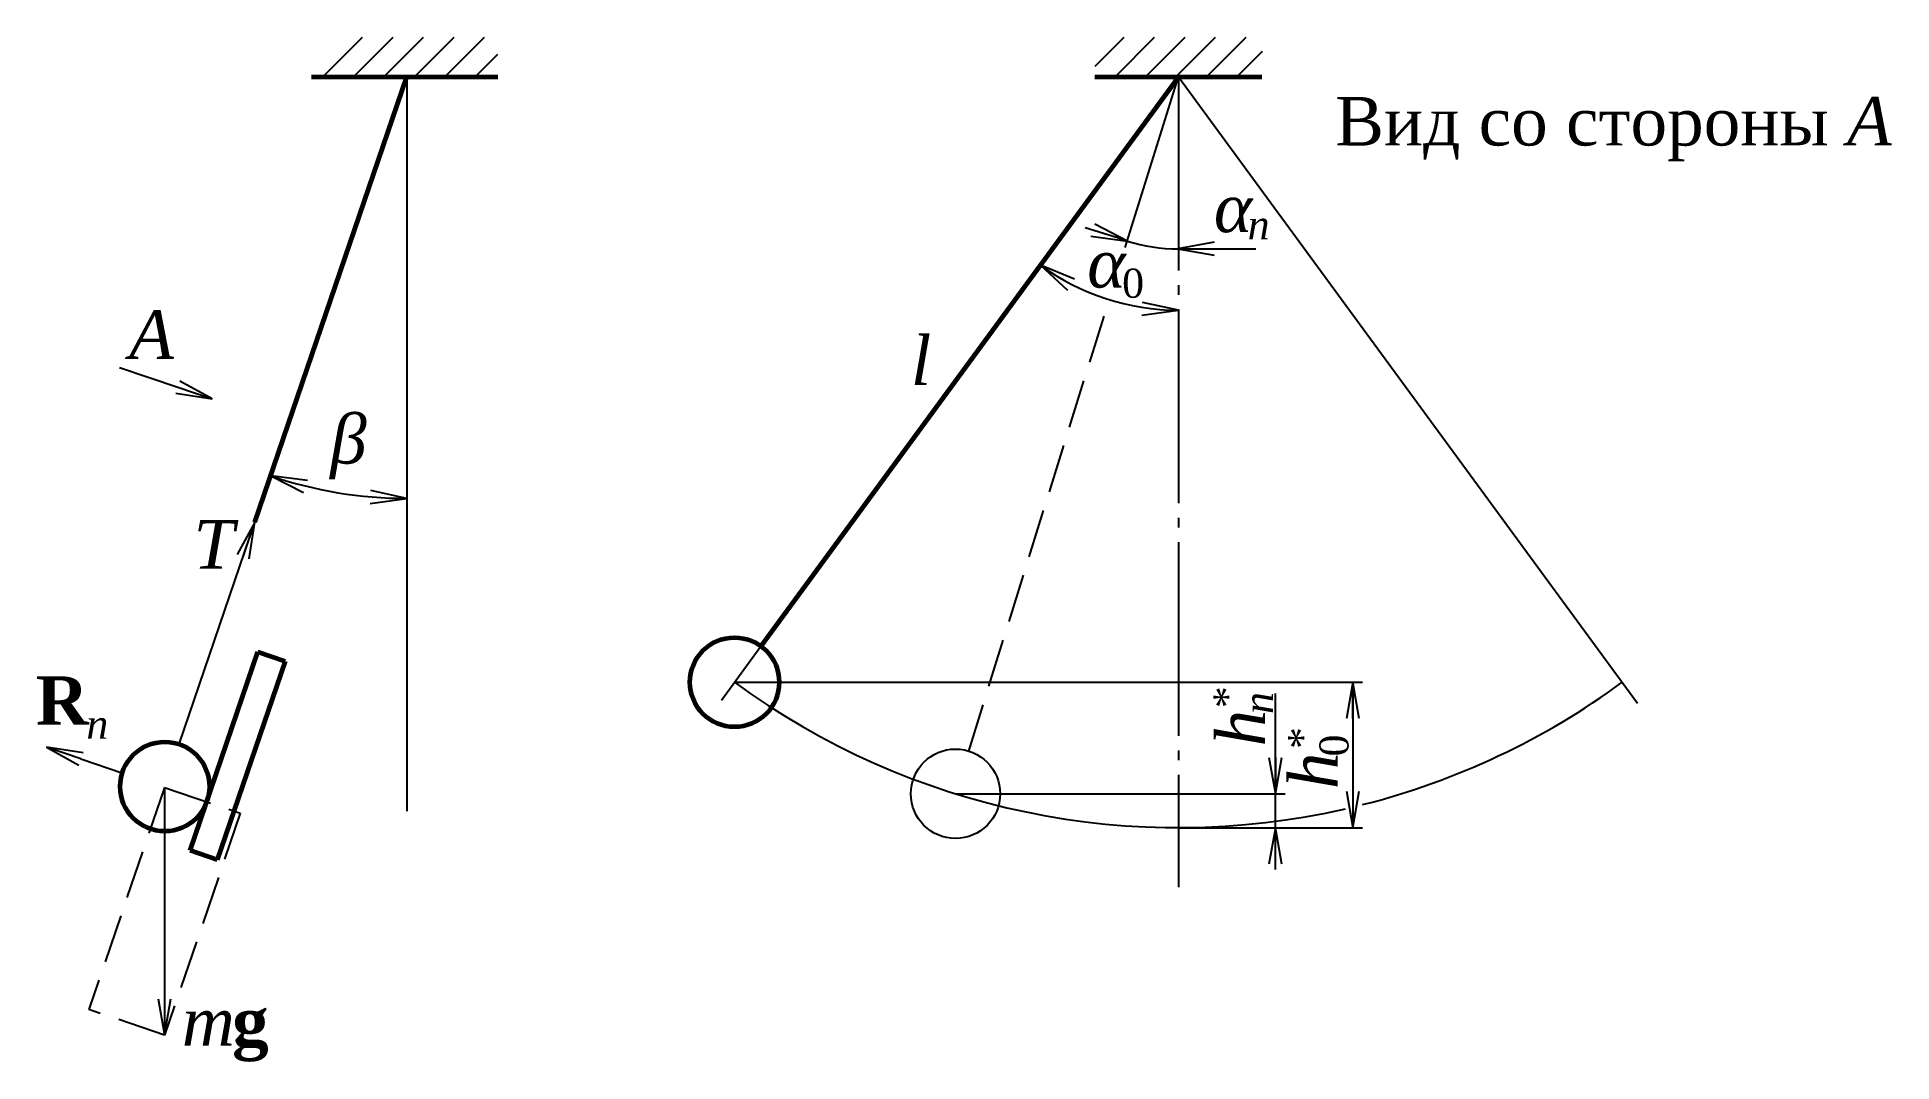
# Paper-space layout 'Чертёж' of a CAD drawing. Header units: millimetres. Extents: x 9 to 253, y 14 to 275.
# Drawn here: x 9 to 200.4, y 169 to 274.7 of the extents above; entities outside this region: 1.
import ezdxf

# ---------------------------------------------------------------- set-up
doc = ezdxf.new("R2010")
doc.units = ezdxf.units.MM
doc.linetypes.add('GOST2.303 4', pattern=[7, 5, -2, 0])
doc.linetypes.add('GOST2.303 5', pattern=[24, 20, -1.5, 1, -1.5])
for name, color, linetype, lineweight in [('Выноски', 7, 'Continuous', 25), ('Осевые', 7, 'GOST2.303 5', 25), ('Основные', 7, 'Continuous', 60), ('Размерные', 7, 'Continuous', 25), ('Разрезные', 7, 'Continuous', 25), ('Текст', 7, 'GOST2.303 5', 35), ('Тонкие', 7, 'Continuous', 25), ('Штриховки', 7, 'GOST2.303 5', 25), ('Штриховые', 7, 'GOST2.303 4', 25)]:
    doc.layers.add(name, color=color, linetype=linetype, lineweight=lineweight)
doc.styles.add('таймс3', font='times.ttf', dxfattribs={"height": 3})
doc.styles.add('таймс5', font='times.ttf', dxfattribs={"height": 5})

# ---------------------------------------------------------------- blocks, each defined once
blk = doc.blocks.new('ГОСТ размерная стрелка')
at = {"layer": 'Размерные'}
for p, q in [((2.5, 0), (0, 0.44)), ((0, 0), (2.5, 0)), ((0, -0.44), (2.5, 0))]:
    blk.add_line(p, q, dxfattribs=at)
blk = doc.blocks.new('ГОСТ размерная стрелка нос')
at = {"layer": 'Размерные'}
for p, q in [((0, 0), (-2.5, 0.44)), ((-2.5, 0), (0, 0)), ((-2.5, -0.44), (0, 0))]:
    blk.add_line(p, q, dxfattribs=at)

psp = doc.layouts.new('Чертёж')

# ---------------------------------------------------------------- hatches: boundary and pattern name
at = {"layer": 'Штриховки'}
h = psp.add_hatch(dxfattribs=at)
h.set_pattern_fill('ANSI31', color=256, scale=0.7, style=0)
h.set_pattern_definition([(45, (-22.2728, -0.7466), (-1.571545, 1.571545), [])])
h.paths.add_polyline_path([(47.15, 270.61), (48.55, 274.7), (40.28, 274.7), (37.32, 271.79), (37.32, 270.61)])
h.paths.add_polyline_path([(118.15, 272.65), (118.21, 270.61), (135.36, 270.61), (135.43, 270.61), (135.43, 274.7), (120.47, 274.7)])
h.paths.add_polyline_path([(53.42, 274.7), (48.55, 274.7), (47.15, 270.61), (52.02, 270.61)])
h.paths.add_polyline_path([(52.02, 270.61), (53.69, 270.61), (55.09, 274.7), (53.42, 274.7)])
h.paths.add_polyline_path([(56.53, 274.7), (55.09, 274.7), (53.69, 270.61), (55.13, 270.61)])
h.paths.add_polyline_path([(56.53, 274.7), (55.13, 270.61), (56.53, 270.61)])

# ---------------------------------------------------------------- linework, layer by layer
at = {"layer": 'Выноски'}
psp.add_line((126.76, 196.65), (137.76, 196.65), dxfattribs=at)
at = {"layer": 'Выноски', "ltscale": 0.5}
psp.add_circle((103.76, 196.65), 4.61, dxfattribs=at)
at = {"layer": 'Осевые'}
psp.add_line((126.76, 270.61), (126.76, 187), dxfattribs=at)
at = {"layer": 'Основные'}
for p, q in [((31.48, 224.65), (47.15, 270.61)), ((37.32, 270.61), (56.53, 270.61)), ((126.76, 270.6), (83.69, 211.86)), ((118.14, 270.61), (135.36, 270.61)), ((24.79, 190.79), (31.79, 211.29)), ((31.79, 211.29), (34.58, 210.34)), ((34.58, 210.34), (27.58, 189.84)), ((27.58, 189.84), (24.79, 190.79))]:
    psp.add_line(p, q, dxfattribs=at)
for centre in [(80.96, 208.15), (22.18, 197.39)]:
    psp.add_circle(centre, 4.61, dxfattribs=at)
at = {"layer": 'Размерные'}
for p, q in [((126.76, 270.61), (174.14, 205.99)), ((121.5, 253.66), (118.12, 255.41)), ((117.72, 254.15), (121.5, 253.66)), ((130.44, 253.53), (126.69, 252.86)), ((126.69, 252.86), (130.44, 252.2)), ((126.71, 252.86), (134.76, 252.86)), ((116.04, 249.72), (112.52, 251.18)), ((112.52, 251.18), (115.32, 248.61)), ((126.76, 246.52), (123.04, 247.33)), ((122.99, 246.01), (126.76, 246.52)), ((36.89, 228.97), (33.11, 229.44)), ((33.11, 229.44), (36.5, 227.71)), ((47.15, 227.11), (43.43, 227.92)), ((43.38, 226.6), (47.15, 227.11)), ((23.67, 201.76), (31.48, 224.65)), ((136.76, 188.82), (136.76, 206.98)), ((144.76, 208.15), (144.76, 193.15)), ((13.53, 200.24), (17.85, 198.77)), ((22.15, 197.3), (22.15, 171.74))]:
    psp.add_line(p, q, dxfattribs=at)
for centre, radius, start in [((126.74, 270.41), 17.56, 252.5899), ((126.76, 270.61), 24.08, 233.7484)]:
    psp.add_arc(centre, radius, start, 270, dxfattribs=at)
at = {"layer": 'Разрезные'}
psp.add_arc((47.15, 270.61), 43.49, 251.1645, 270, dxfattribs=at)
at = {"layer": 'Тонкие'}
for p, q in [((47.15, 270.61), (47.15, 194.86)), ((121.28, 252.99), (126.76, 270.61)), ((17.52, 240.63), (23.53, 238.58)), ((79.6, 206.29), (83.69, 211.86)), ((80.96, 208.15), (145.76, 208.15)), ((103.76, 196.65), (126.76, 196.65)), ((126.76, 193.15), (145.76, 193.15))]:
    psp.add_line(p, q, dxfattribs=at)
for start, end in [(233.7484, 282.8606), (284.1967, 306.2516)]:
    psp.add_arc((126.76, 270.61), 77.45, start, end, dxfattribs=at)
at = {"layer": 'Штриховые'}
for p, q in [((121.48, 253.67), (117.13, 255.03)), ((105.13, 201.05), (119.44, 247.05)), ((22.15, 197.3), (14.34, 174.4)), ((22.15, 197.3), (29.96, 194.64)), ((29.96, 194.64), (22.15, 171.74)), ((22.15, 171.74), (14.34, 174.4))]:
    psp.add_line(p, q, dxfattribs=at)

# ---------------------------------------------------------------- block references
at = {"layer": 'Размерные', "zscale": 1.5}
for p, xscale, yscale, rotation in [((31.48, 224.65), 1.500000000000017, 1.49999999999998, 71.11803104594338), ((144.76, 208.15), 1.5, 1.5, 90), ((9.98, 201.45), 1.500000000000006, 1.499999999999996, 161.1644964298195), ((136.76, 196.65), 1.5, 1.5, 270), ((144.76, 193.15), 1.5, 1.5, 270), ((136.76, 193.15), 1.5, 1.5, 90), ((22.15, 171.74), 1.5, 1.5, 269.9999999999962), ((252.47, 17.33), 1.5, 1.499999999999999, 89.99999999999987)]:
    psp.add_blockref('ГОСТ размерная стрелка нос', p, dxfattribs=dict(at, xscale=xscale, yscale=yscale, rotation=rotation))
at = {"layer": 'Тонкие', "xscale": 1.499999999999999, "yscale": 1.5, "zscale": 1.5, "rotation": 341.1644964298241}
psp.add_blockref('ГОСТ размерная стрелка', (23.53, 238.58), dxfattribs=at)

# ---------------------------------------------------------------- texts
at = {"layer": 'Текст', "style": 'таймс3'}
psp.add_text('0', height=3, dxfattribs=at).set_placement((120.95, 247.81))
psp.add_text(' 0', height=3, rotation=90, dxfattribs=at).set_placement((144.31, 199.36))
at = {"layer": 'Текст', "attachment_point": 1}
for s, insert, char_height, width, style in [('Вид со стороны{\\fTimes New Roman|b0|i1|c204|p18; А}', (142.93, 268.52), 5, 58.9403, 'таймс5'), ('{\\fTimes New Roman|b0|i1|c204|p18;n}', (133.9, 256.84), 3, 1.4362, 'таймс3'), ('{\\fTimes New Roman|b0|i1|c204|p18;А}', (18.49, 246.51), 5, 9.734, 'таймс5'), ('{\\fTimes New Roman|b0|i1|c204|p18;n}', (14.08, 205.32), 3, 1.4362, 'таймс3')]:
    psp.add_mtext(s, dxfattribs=dict(at, insert=insert, char_height=char_height, width=width, style=style))
at = {"layer": 'Текст', "char_height": 5, "attachment_point": 1, "style": 'таймс5'}
for s, insert in [('{\\fTimes New Roman|b0|i1|c204|p18;α}', (130.42, 259.58)), ('{\\fTimes New Roman|b0|i1|c204|p18;α}', (117.35, 253.87)), ('{\\fTimes New Roman|b0|i1|c204|p18;l}', (99.15, 243.83)), ('{\\fTimes New Roman|b0|i1|c204|p18;β}', (39.24, 235.71))]:
    psp.add_mtext(s, dxfattribs=dict(at, insert=insert))
at = {"layer": 'Текст', "lineweight": 70, "char_height": 5, "attachment_point": 1, "style": 'таймс5'}
for s, insert in [('{\\fTimes New Roman|b1|i0|c204|p18;R}', (8.87, 208.77)), ('{\\fTimes New Roman|b0|i1|c204|p18;\\T0.95;m\\fTimes New Roman|b1|i0|c204|p18;\\T0.9;g}', (23.94, 175.68))]:
    psp.add_mtext(s, dxfattribs=dict(at, insert=insert))
at = {"layer": 'Текст', "char_height": 3, "attachment_point": 1, "rotation": 90, "style": 'таймс3'}
for s, insert, width in [('{\\fTimes New Roman|b0|i1|c204|p18;*}', (130.35, 205.26), 7.4584), ('{\\fTimes New Roman|b0|i1|c204|p18;n}', (133.51, 204.88), 1.4362), ('{\\fTimes New Roman|b0|i1|c204|p18;*}', (138.06, 201.05), 7.4584)]:
    psp.add_mtext(s, dxfattribs=dict(at, insert=insert, width=width))
at = {"layer": 'Текст', "char_height": 5, "attachment_point": 1, "rotation": 90, "style": 'таймс5'}
for insert in [(130.7, 201.53), (138.2, 197.13)]:
    psp.add_mtext('{\\fTimes New Roman|b0|i1|c204|p18;h}', dxfattribs=dict(at, insert=insert))
at = {"layer": 'Тонкие', "lineweight": 70, "insert": (25.13, 224.88), "char_height": 5, "attachment_point": 1, "style": 'таймс5'}
psp.add_mtext('{\\fTimes New Roman|b0|i1|c204|p18;T}', dxfattribs=at)

doc.saveas('drawing.dxf')
